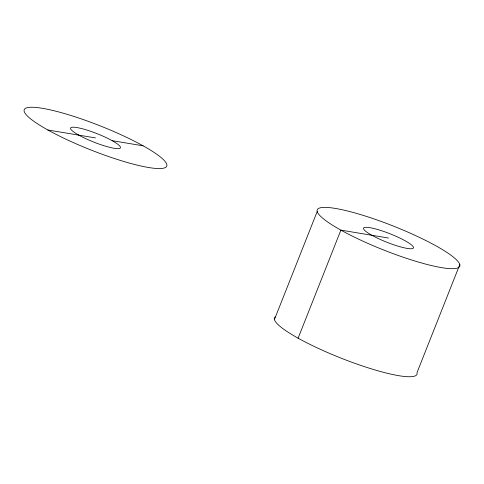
<?xml version="1.0" encoding="UTF-8"?>
<svg xmlns="http://www.w3.org/2000/svg" width="484" height="484" viewBox="0 0 484 484"><rect width="100%" height="100%" fill="white"/><g stroke="black" fill="none" stroke-linecap="round" stroke-linejoin="round"><path stroke-width="0.73" d="M274.428 319.555L317.208 211.496M298.114 338.183L340.893 230.124A76.629 12.911 21.6 0 1 366.225 216.336A76.629 12.911 21.6 0 1 458.396 267.64A76.629 12.911 21.6 0 1 340.893 230.124L388.507 238.031M459.8 264.567L417.014 372.626A76.629 12.911 21.6 0 1 342.2 358.584A76.629 12.911 21.6 0 1 275.16 316.941M47.886 130.002A76.629 12.911 21.6 0 0 165.389 167.512A76.629 12.911 21.6 0 0 73.211 116.208A76.629 12.911 21.6 0 0 47.886 130.002L95.493 137.91M112.161 140.675L143.107 145.817M78.832 135.139A26.82 4.519 21.6 0 0 119.959 148.267A26.82 4.519 21.6 0 0 87.695 130.317A26.82 4.519 21.6 0 0 78.832 135.139M371.839 235.266A26.82 4.519 21.6 0 0 412.967 248.395A26.82 4.519 21.6 0 0 380.708 230.438A26.82 4.519 21.6 0 0 371.839 235.266"/></g></svg>
